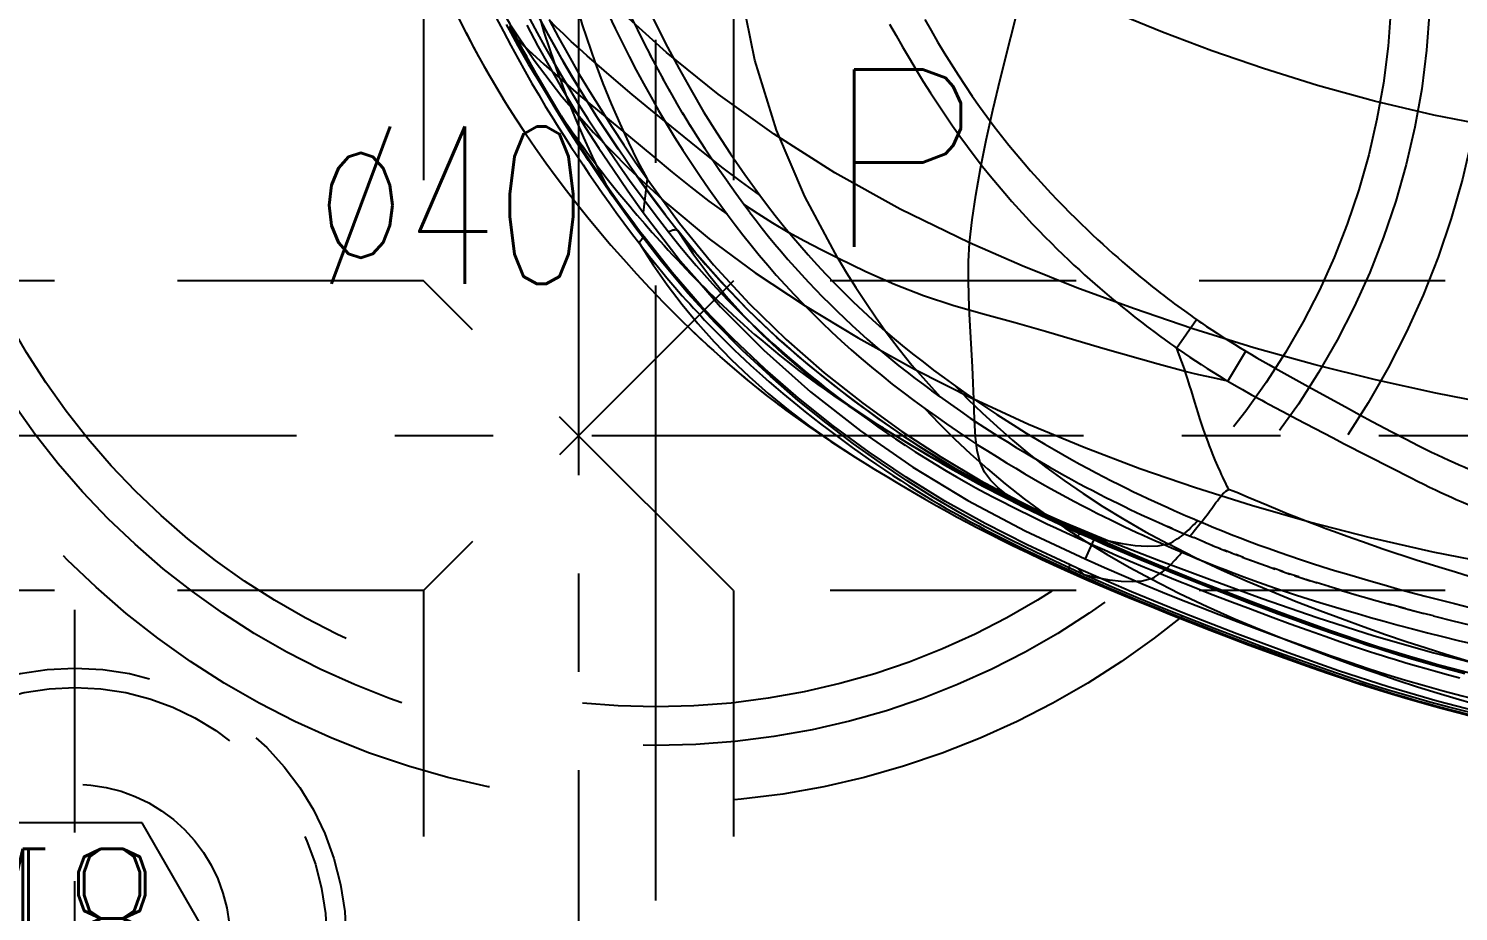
# Model space of a CAD drawing. Header units: inches. Extents: x 143011 to 144494, y -46023 to -44974.
# Drawn here: x 143734.38 to 143771.29, y -45435.7 to -45412.91 of the extents above; entities that cross this region are included whole.
import ezdxf

# ---------------------------------------------------------------- set-up
doc = ezdxf.new("R2010")
doc.units = ezdxf.units.IN
doc.header["$LTSCALE"] = 2
doc.header["$MEASUREMENT"] = 0
for name, pattern in [('CENTER', [50.8, 31.75, -6.35, 6.35, -6.35]), ('CENTER2', [1.125, 0.75, -0.125, 0.125, -0.125]), ('DASHED', [0.75, 0.5, -0.25]), ('HIDDEN', [9.525, 6.35, -3.175])]:
    doc.linetypes.add(name, pattern=pattern)
doc.layers.get('0').update_dxf_attribs({"linetype": 'CONTINUOUS'})
for name, color, linetype in [('CAV-COR', 1, 'CONTINUOUS'), ('DEFAULT_2', 8, 'HIDDEN'), ('SCREW', 52, 'HIDDEN'), ('SP', 3, 'CONTINUOUS'), ('wr2', 41, 'DASHED')]:
    doc.layers.add(name, color=color, linetype=linetype)
doc.layers.add('dim', color=3, linetype='CONTINUOUS', lineweight=15)
doc.styles.add('ROMANC', font='romanc', dxfattribs={"width": 0.6, "height": 1})
doc.styles.get("Standard").update_dxf_attribs({"font": 'txt.shx', "width": 0.67})

# ---------------------------------------------------------------- blocks, each defined once
blk = doc.blocks.new('20160804.135220')
at = {"layer": 'SCREW', "linetype": 'CENTER2', "ltscale": 5}
for p, q in [((0, -8.5), (0, 8.5)), ((-8.5, 0), (8.5, 0))]:
    blk.add_line(p, q, dxfattribs=at)
at = {"layer": 'SCREW'}
blk.add_lwpolyline([(-1.732, 3), (-3.464, 0), (-1.732, -3), (1.732, -3), (3.464, 0), (1.732, 3)], close=True, dxfattribs=at)
at = {"layer": 'SCREW', "ltscale": 0.5}
for radius in [7, 6.5, 4]:
    blk.add_circle((0, 0), radius, dxfattribs=at)
at = {"layer": 'dim', "style": 'ROMANC', "width": 0.8}
blk.add_text('M8', height=4.1865, dxfattribs=at).set_placement((-4.071, -1.858))
blk = doc.blocks.new('20151030.171830')
at = {"color": 8, "linetype": 'HIDDEN'}
blk.add_circle((0, 0), 21.5, dxfattribs=at)
at = {"layer": 'SP', "linetype": 'CENTER', "ltscale": 0.25}
blk.add_line((0, -24), (0, 24), dxfattribs=at)
at = {"layer": 'SP', "linetype": 'HIDDEN'}
for radius in [20, 19]:
    blk.add_circle((0, 0), radius, dxfattribs=at)
at = {"layer": 'dim', "insert": (-5.289, -6.05), "char_height": 4.0633, "attachment_point": 5}
blk.add_mtext('Ø40', dxfattribs=at)
at = {"layer": 'SP'}
blk.add_text('P', height=4.582, dxfattribs=at).set_placement((4.334, -7.124))

msp = doc.modelspace()

# ---------------------------------------------------------------- linework, layer by layer
at = {"layer": 'CAV-COR', "linetype": 'ByBlock'}
for p, q in [((143759.475, -45414.186), (143760.156, -45411.465)), ((143746.443, -45412.609), (143746.638, -45412.983)), ((143746.709, -45412.796), (143746.826, -45413.012)), ((143750.094, -45417.723), (143750.285, -45417.945)), ((143749.744, -45417.921), (143749.946, -45418.192)), ((143749.946, -45418.192), (143750.157, -45418.468)), ((143750.102, -45418.065), (143750.019, -45417.953)), ((143750.186, -45418.176), (143750.102, -45418.065)), ((143750.27, -45418.287), (143750.186, -45418.176)), ((143750.285, -45417.945), (143750.481, -45418.167)), ((143750.994, -45419.201), (143750.27, -45418.287)), ((143756.077, -45422.99), (143756.293, -45423.127)), ((143756.293, -45423.127), (143756.558, -45423.293)), ((143756.305, -45423.187), (143756.53, -45423.342)), ((143756.828, -45423.46), (143757.105, -45423.628)), ((143757.105, -45423.628), (143757.378, -45423.791)), ((143757.378, -45423.791), (143757.623, -45423.936)), ((143755.717, -45423.969), (143756.038, -45424.171)), ((143757.623, -45423.936), (143757.84, -45424.062)), ((143757.84, -45424.062), (143758.036, -45424.175)), ((143756.535, -45424.475), (143756.868, -45424.674)), ((143758.036, -45424.175), (143758.253, -45424.299)), ((143758.253, -45424.299), (143758.499, -45424.436)), ((143758.499, -45424.436), (143758.762, -45424.581)), ((143756.868, -45424.674), (143757.196, -45424.867)), ((143757.196, -45424.867), (143757.511, -45425.05)), ((143757.511, -45425.05), (143757.81, -45425.22)), ((143757.81, -45425.22), (143758.092, -45425.377)), ((143758.092, -45425.377), (143758.357, -45425.521)), ((143758.357, -45425.521), (143758.606, -45425.654)), ((143760.411, -45425.406), (143760.69, -45425.552)), ((143760.429, -45425.576), (143760.667, -45425.69)), ((143760.684, -45425.553), (143760.999, -45425.701)), ((143760.69, -45425.552), (143760.906, -45425.658)), ((143758.606, -45425.654), (143758.84, -45425.778)), ((143758.84, -45425.778), (143759.065, -45425.894)), ((143759.065, -45425.894), (143759.287, -45426.006)), ((143759.287, -45426.006), (143759.507, -45426.116)), ((143760.11, -45425.878), (143761.66, -45426.595)), ((143760.667, -45425.69), (143760.917, -45425.807)), ((143760.999, -45425.701), (143761.237, -45425.812)), ((143761.237, -45425.812), (143761.478, -45425.923)), ((143761.478, -45425.923), (143761.723, -45426.034)), ((143759.507, -45426.116), (143759.731, -45426.226)), ((143759.621, -45426.119), (143759.879, -45426.247)), ((143759.731, -45426.226), (143759.959, -45426.337)), ((143759.879, -45426.247), (143760.12, -45426.364)), ((143759.959, -45426.337), (143760.19, -45426.447)), ((143760.12, -45426.364), (143760.344, -45426.471)), ((143761.267, -45426.754), (143760.157, -45426.233)), ((143761.574, -45426.109), (143761.853, -45426.235)), ((143761.723, -45426.034), (143761.973, -45426.145)), ((143761.853, -45426.235), (143762.153, -45426.369)), ((143761.973, -45426.145), (143762.233, -45426.258)), ((143762.153, -45426.369), (143762.476, -45426.51)), ((143762.233, -45426.258), (143762.507, -45426.375)), ((143762.507, -45426.375), (143762.797, -45426.498)), ((143760.19, -45426.447), (143760.543, -45426.614)), ((143760.344, -45426.471), (143760.552, -45426.569)), ((143760.543, -45426.614), (143761.126, -45426.883)), ((143760.552, -45426.569), (143760.838, -45426.702)), ((143760.838, -45426.702), (143761.628, -45427.062)), ((143762.476, -45426.51), (143762.821, -45426.658)), ((143762.797, -45426.498), (143763.103, -45426.625)), ((143762.821, -45426.658), (143763.187, -45426.812)), ((143763.103, -45426.625), (143763.423, -45426.756)), ((143761.253, -45426.892), (143761.134, -45426.851)), ((143761.466, -45426.844), (143761.267, -45426.754)), ((143762.853, -45427.452), (143761.466, -45426.844)), ((143761.628, -45427.062), (143761.888, -45427.177)), ((143763.187, -45426.812), (143763.576, -45426.972)), ((143763.423, -45426.756), (143763.923, -45426.958)), ((143763.576, -45426.972), (143763.989, -45427.139)), ((143763.923, -45426.958), (143764.988, -45427.383)), ((143761.888, -45427.177), (143762.15, -45427.293)), ((143762.15, -45427.293), (143762.415, -45427.407)), ((143762.415, -45427.407), (143762.681, -45427.52)), ((143763.989, -45427.139), (143764.427, -45427.314)), ((143764.427, -45427.314), (143764.896, -45427.498)), ((143764.988, -45427.383), (143765.541, -45427.6)), ((143762.681, -45427.52), (143762.96, -45427.637)), ((143762.96, -45427.637), (143763.256, -45427.76)), ((143763.256, -45427.76), (143763.574, -45427.89)), ((143764.896, -45427.498), (143765.395, -45427.691)), ((143765.395, -45427.691), (143765.922, -45427.891)), ((143765.541, -45427.6), (143765.913, -45427.744)), ((143765.913, -45427.744), (143766.28, -45427.883)), ((143763.574, -45427.89), (143763.911, -45428.025)), ((143763.911, -45428.025), (143764.267, -45428.166)), ((143764.267, -45428.166), (143764.641, -45428.312)), ((143765.922, -45427.891), (143766.445, -45428.087)), ((143766.28, -45427.883), (143766.638, -45428.015)), ((143766.445, -45428.087), (143766.95, -45428.273)), ((143766.638, -45428.015), (143766.981, -45428.14)), ((143766.981, -45428.14), (143767.452, -45428.309)), ((143764.641, -45428.312), (143765.256, -45428.549)), ((143765.256, -45428.549), (143765.913, -45428.798)), ((143766.95, -45428.273), (143767.416, -45428.443)), ((143767.416, -45428.443), (143767.852, -45428.598)), ((143767.452, -45428.309), (143767.992, -45428.498)), ((143767.992, -45428.498), (143768.381, -45428.633)), ((143765.913, -45428.798), (143766.557, -45429.037)), ((143767.852, -45428.598), (143768.258, -45428.741)), ((143768.258, -45428.741), (143768.639, -45428.871)), ((143768.381, -45428.633), (143768.677, -45428.733)), ((143768.677, -45428.733), (143769.006, -45428.841)), ((143766.557, -45429.037), (143767.164, -45429.258)), ((143767.164, -45429.258), (143767.55, -45429.396)), ((143769.934, -45429.281), (143770.208, -45429.36)), ((143770.152, -45429.194), (143770.577, -45429.317)), ((143770.577, -45429.317), (143771.013, -45429.44)), ((143767.55, -45429.396), (143767.923, -45429.528)), ((143767.923, -45429.528), (143768.286, -45429.654)), ((143770.208, -45429.36), (143770.465, -45429.434)), ((143770.465, -45429.434), (143770.706, -45429.502)), ((143770.706, -45429.502), (143771.037, -45429.592)), ((143771.013, -45429.44), (143771.461, -45429.563)), ((143771.037, -45429.592), (143771.33, -45429.671)), ((143769.959, -45430.18), (143770.241, -45430.261)), ((143770.241, -45430.261), (143770.501, -45430.334)), ((143770.501, -45430.334), (143770.741, -45430.4)), ((143770.741, -45430.4), (143770.967, -45430.461)), ((143770.967, -45430.461), (143771.275, -45430.542)), ((143771.275, -45430.542), (143771.547, -45430.612))]:
    msp.add_line(p, q, dxfattribs=at)
for points in [[(143758.674, -45418.437), (143756.879, -45417.569), (143755.198, -45416.63), (143753.629, -45415.636), (143752.179, -45414.599), (143750.845, -45413.522), (143749.613, -45412.406), (143748.487, -45411.262), (143747.465, -45410.092), (143746.535, -45408.872), (143745.694, -45407.601), (143744.957, -45406.29), (143744.312, -45404.952)], [(143745.664, -45410.621), (143745.736, -45410.783), (143746.241, -45411.809), (143746.806, -45412.785), (143747.433, -45413.722), (143748.148, -45414.657), (143748.963, -45415.59), (143749.864, -45416.511), (143750.858, -45417.426), (143751.951, -45418.331), (143753.141, -45419.216), (143754.427, -45420.068), (143755.798, -45420.895), (143757.249, -45421.701), (143758.784, -45422.474)], [(143744.758, -45411.095), (143744.867, -45411.341), (143745.065, -45411.778), (143745.272, -45412.216), (143745.489, -45412.655), (143745.715, -45413.094), (143745.947, -45413.529), (143746.185, -45413.96), (143746.432, -45414.386), (143746.685, -45414.805), (143746.729, -45414.876)], [(143772.259, -45415.454), (143770.658, -45415.143), (143769.123, -45414.783), (143767.657, -45414.377), (143766.259, -45413.937), (143764.926, -45413.476), (143763.651, -45412.995), (143762.429, -45412.498), (143761.264, -45411.988), (143760.156, -45411.465)], [(143746.638, -45412.983), (143746.828, -45413.342), (143747.015, -45413.685)], [(143746.826, -45413.012), (143746.887, -45413.124), (143746.949, -45413.238), (143747.014, -45413.353)], [(143747.014, -45413.353), (143747.08, -45413.471), (143747.148, -45413.59), (143747.218, -45413.711), (143747.29, -45413.834)], [(143747.015, -45413.685), (143747.197, -45414.012), (143747.375, -45414.322), (143747.549, -45414.62), (143747.72, -45414.905), (143747.886, -45415.177), (143748.051, -45415.441), (143748.214, -45415.696), (143748.374, -45415.943), (143748.534, -45416.187), (143748.694, -45416.425), (143748.853, -45416.661), (143749.018, -45416.901), (143749.189, -45417.147), (143749.366, -45417.398), (143749.55, -45417.656), (143749.744, -45417.921)], [(143747.29, -45413.834), (143747.363, -45413.957), (143747.438, -45414.082), (143747.515, -45414.207), (143747.593, -45414.333), (143747.672, -45414.46), (143747.753, -45414.587), (143747.835, -45414.714), (143747.919, -45414.842), (143748.003, -45414.969), (143748.088, -45415.095), (143748.173, -45415.221), (143748.26, -45415.346), (143748.346, -45415.471), (143748.433, -45415.595), (143748.522, -45415.719), (143748.611, -45415.844), (143748.702, -45415.969), (143748.795, -45416.095), (143748.889, -45416.223), (143748.986, -45416.351), (143749.084, -45416.48), (143749.184, -45416.61), (143749.286, -45416.741), (143749.388, -45416.871), (143749.492, -45417), (143749.596, -45417.128), (143749.698, -45417.253), (143749.799, -45417.375), (143749.899, -45417.494), (143749.997, -45417.61), (143750.094, -45417.723)], [(143758.674, -45418.437), (143758.741, -45417.842), (143758.833, -45417.203), (143758.954, -45416.516), (143759.103, -45415.786), (143759.277, -45415.009), (143759.475, -45414.186)], [(143746.729, -45414.876), (143746.943, -45415.213), (143747.206, -45415.611), (143747.47, -45415.997), (143747.734, -45416.369), (143747.998, -45416.731), (143748.267, -45417.089), (143748.54, -45417.439), (143748.817, -45417.784), (143749.108, -45418.135), (143749.415, -45418.496), (143749.736, -45418.864), (143750.071, -45419.236), (143750.418, -45419.609), (143750.779, -45419.984), (143751.15, -45420.358)], [(143750.019, -45417.953), (143749.699, -45417.516), (143749.381, -45417.067), (143749.066, -45416.607), (143748.753, -45416.137), (143748.442, -45415.656), (143748.134, -45415.164), (143748.123, -45415.146)], [(143749.014, -45416.389), (143749.154, -45416.677), (143749.274, -45416.91)], [(143750.481, -45418.167), (143750.581, -45418.28), (143750.682, -45418.393), (143750.786, -45418.507), (143750.893, -45418.624), (143751.006, -45418.745), (143751.122, -45418.869), (143751.239, -45418.993), (143751.359, -45419.118), (143751.48, -45419.243), (143751.6, -45419.365), (143751.719, -45419.484), (143751.836, -45419.602), (143751.953, -45419.717), (143752.07, -45419.831), (143752.186, -45419.944), (143752.304, -45420.057), (143752.424, -45420.17), (143752.545, -45420.283), (143752.675, -45420.403), (143752.817, -45420.532), (143752.967, -45420.666), (143753.121, -45420.801), (143753.28, -45420.938), (143753.444, -45421.076), (143753.608, -45421.212), (143753.772, -45421.346), (143753.937, -45421.478), (143754.102, -45421.607), (143754.266, -45421.733), (143754.43, -45421.857), (143754.593, -45421.978), (143754.755, -45422.096), (143754.916, -45422.211), (143755.075, -45422.323), (143755.233, -45422.432), (143755.388, -45422.538), (143755.539, -45422.639), (143755.685, -45422.736), (143755.825, -45422.828), (143756.077, -45422.99)], [(143750.157, -45418.468), (143750.155, -45418.454), (143750.156, -45418.436), (143750.162, -45418.417), (143750.172, -45418.396), (143750.186, -45418.374), (143750.203, -45418.351), (143750.223, -45418.329), (143750.245, -45418.307), (143750.27, -45418.287)], [(143750.157, -45418.468), (143750.285, -45418.633), (143750.409, -45418.789), (143750.528, -45418.938), (143750.642, -45419.078), (143750.752, -45419.211), (143750.858, -45419.339), (143750.962, -45419.462), (143751.062, -45419.579), (143751.16, -45419.693), (143751.257, -45419.803), (143751.352, -45419.911), (143751.448, -45420.017), (143751.542, -45420.121), (143751.637, -45420.224), (143751.734, -45420.327), (143751.831, -45420.431), (143751.931, -45420.535), (143752.033, -45420.641), (143752.139, -45420.748), (143752.248, -45420.857), (143752.362, -45420.97), (143752.48, -45421.086), (143752.604, -45421.206), (143752.735, -45421.33), (143752.872, -45421.459), (143753.017, -45421.593), (143753.169, -45421.732), (143753.33, -45421.876), (143753.499, -45422.024), (143753.675, -45422.176), (143753.856, -45422.33)], [(143750.157, -45418.468), (143750.504, -45419.002), (143750.868, -45419.523), (143751.252, -45420.032)], [(143758.745, -45421.636), (143758.694, -45420.738), (143758.674, -45420.282), (143758.658, -45419.827), (143758.646, -45419.383), (143758.648, -45418.923), (143758.674, -45418.437)], [(143772.252, -45422.624), (143770.708, -45422.322), (143769.155, -45421.98), (143767.596, -45421.592), (143766.016, -45421.149), (143764.434, -45420.658), (143762.903, -45420.137), (143761.441, -45419.596), (143760.03, -45419.031), (143758.674, -45418.437)], [(143754.257, -45422.447), (143753.392, -45421.7), (143752.558, -45420.911), (143751.756, -45420.078), (143750.994, -45419.201)], [(143751.7, -45419.466), (143752.243, -45420.087), (143753.363, -45421.213), (143754.569, -45422.282), (143755.857, -45423.291), (143757.211, -45424.228), (143758.627, -45425.089), (143760.11, -45425.878)], [(143751.252, -45420.032), (143751.655, -45420.521), (143752.075, -45420.991), (143752.519, -45421.448), (143752.986, -45421.893), (143753.475, -45422.327)], [(143751.15, -45420.358), (143751.556, -45420.753), (143751.976, -45421.145), (143752.422, -45421.544), (143752.896, -45421.947), (143753.397, -45422.351), (143753.771, -45422.637)], [(143758.784, -45422.474), (143758.768, -45422.066), (143758.745, -45421.636)], [(143753.475, -45422.327), (143753.994, -45422.753), (143754.543, -45423.17), (143755.119, -45423.576), (143755.717, -45423.969)], [(143753.771, -45422.637), (143753.93, -45422.757), (143754.497, -45423.163), (143755.094, -45423.567), (143755.717, -45423.969)], [(143753.856, -45422.33), (143754.044, -45422.486), (143754.235, -45422.642), (143754.428, -45422.798), (143754.625, -45422.953), (143754.824, -45423.108), (143755.025, -45423.262), (143755.229, -45423.416), (143755.433, -45423.568), (143755.64, -45423.719), (143755.848, -45423.868), (143756.057, -45424.015)], [(143756.078, -45423.845), (143755.154, -45423.161), (143754.257, -45422.447)], [(143759.903, -45425.115), (143759.63, -45424.935), (143759.401, -45424.755), (143759.211, -45424.567), (143759.062, -45424.356), (143758.949, -45424.111), (143758.87, -45423.809), (143758.823, -45423.447), (143758.801, -45423.007), (143758.784, -45422.474)], [(143772.317, -45426.752), (143770.642, -45426.424), (143769.02, -45426.057), (143767.452, -45425.652), (143765.955, -45425.219), (143764.51, -45424.764), (143763.071, -45424.27), (143761.628, -45423.72), (143760.196, -45423.127), (143758.784, -45422.474)], [(143755.662, -45422.721), (143755.697, -45422.747), (143755.892, -45422.891), (143756.094, -45423.036), (143756.305, -45423.187)], [(143756.445, -45423.223), (143756.9, -45423.502), (143757.608, -45423.918), (143758.343, -45424.327), (143759.108, -45424.727), (143759.903, -45425.115)], [(143756.53, -45423.342), (143756.765, -45423.503), (143757.01, -45423.665), (143757.266, -45423.832), (143757.533, -45424), (143757.8, -45424.165), (143758.067, -45424.325), (143758.334, -45424.481), (143758.593, -45424.628), (143758.838, -45424.764), (143759.074, -45424.891), (143759.305, -45425.013), (143759.53, -45425.13), (143759.75, -45425.242), (143759.973, -45425.354), (143760.2, -45425.465), (143760.429, -45425.576)], [(143756.057, -45424.015), (143756.267, -45424.16), (143756.478, -45424.303), (143756.688, -45424.442), (143756.897, -45424.579)], [(143758.031, -45425.107), (143757.032, -45424.492), (143756.078, -45423.845)], [(143756.038, -45424.171), (143756.201, -45424.272), (143756.535, -45424.475)], [(143756.897, -45424.579), (143757.106, -45424.712), (143757.31, -45424.84), (143757.509, -45424.962)], [(143758.762, -45424.581), (143758.903, -45424.657), (143759.052, -45424.737), (143759.208, -45424.819), (143759.37, -45424.904), (143759.537, -45424.99), (143759.711, -45425.078), (143759.891, -45425.168), (143760.078, -45425.261), (143760.271, -45425.355), (143760.684, -45425.553)], [(143757.509, -45424.962), (143757.704, -45425.079), (143757.892, -45425.19), (143758.073, -45425.294), (143758.249, -45425.394), (143758.419, -45425.489), (143758.585, -45425.58), (143758.746, -45425.667), (143758.902, -45425.75), (143759.054, -45425.83), (143759.202, -45425.907), (143759.346, -45425.981), (143759.621, -45426.119)], [(143760.157, -45426.233), (143759.076, -45425.686), (143758.031, -45425.107)], [(143759.903, -45425.115), (143761.065, -45425.637), (143762.285, -45426.138), (143763.555, -45426.632), (143764.869, -45427.126), (143766.23, -45427.62), (143767.644, -45428.112), (143769.119, -45428.583), (143770.656, -45429.024), (143772.253, -45429.429)], [(143759.903, -45425.115), (143760.148, -45425.26), (143760.411, -45425.406)], [(143760.917, -45425.807), (143761.175, -45425.927), (143761.574, -45426.109)], [(143761.442, -45426.049), (143761.46, -45426.022), (143761.477, -45425.997), (143761.494, -45425.976), (143761.511, -45425.958), (143761.525, -45425.944)], [(143761.66, -45426.595), (143762.16, -45426.82), (143762.659, -45427.038), (143763.155, -45427.25), (143763.65, -45427.455), (143764.142, -45427.654), (143764.632, -45427.848), (143765.12, -45428.037), (143765.606, -45428.223), (143766.572, -45428.585)], [(143761.134, -45426.851), (143761.015, -45426.808), (143760.896, -45426.763)], [(143761.126, -45426.883), (143761.701, -45427.139), (143762.265, -45427.38), (143762.818, -45427.611), (143763.358, -45427.83), (143763.881, -45428.04), (143764.881, -45428.437)], [(143761.253, -45426.892), (143761.246, -45426.883), (143761.243, -45426.867), (143761.244, -45426.846), (143761.248, -45426.819), (143761.256, -45426.788), (143761.267, -45426.754)], [(143763, -45427.184), (143762.87, -45427.194), (143762.59, -45427.18), (143762.286, -45427.145), (143762.061, -45427.105)], [(143768.196, -45429.492), (143766.898, -45429.029), (143765.575, -45428.535), (143764.225, -45428.012), (143762.853, -45427.452)], [(143764.881, -45428.437), (143765.361, -45428.623), (143765.823, -45428.799), (143766.269, -45428.964), (143766.701, -45429.122), (143767.516, -45429.412)], [(143766.572, -45428.585), (143767.051, -45428.761), (143767.531, -45428.934), (143768.009, -45429.104), (143768.487, -45429.27), (143768.967, -45429.43), (143769.448, -45429.583), (143769.931, -45429.729), (143770.416, -45429.87), (143770.903, -45430.004), (143771.392, -45430.132), (143771.884, -45430.256), (143772.379, -45430.375), (143772.876, -45430.489), (143774.833, -45430.912)], [(143766.702, -45428.633), (143766.806, -45428.675), (143767.429, -45428.915), (143768.028, -45429.14), (143768.607, -45429.349), (143769.167, -45429.545), (143769.711, -45429.729), (143770.236, -45429.899), (143770.744, -45430.056), (143771.235, -45430.204), (143771.713, -45430.341), (143772.179, -45430.468)], [(143768.639, -45428.871), (143768.82, -45428.932), (143768.996, -45428.99), (143769.166, -45429.044), (143769.33, -45429.096), (143769.489, -45429.146), (143769.642, -45429.193), (143769.934, -45429.281)], [(143769.006, -45428.841), (143769.184, -45428.898), (143769.367, -45428.956), (143769.555, -45429.015), (143769.748, -45429.074), (143770.152, -45429.194)], [(143767.516, -45429.412), (143767.918, -45429.552), (143768.071, -45429.605)], [(143768.071, -45429.605), (143768.324, -45429.69), (143768.732, -45429.824), (143769.145, -45429.955), (143769.568, -45430.084), (143769.994, -45430.21), (143770.42, -45430.332), (143770.847, -45430.452), (143771.275, -45430.569), (143771.7, -45430.682), (143772.122, -45430.791), (143772.378, -45430.854)], [(143773.195, -45430.867), (143771.98, -45430.59), (143770.741, -45430.27), (143769.477, -45429.907), (143768.196, -45429.492)], [(143768.286, -45429.654), (143768.464, -45429.714), (143768.641, -45429.773), (143768.815, -45429.83), (143768.987, -45429.885), (143769.158, -45429.939), (143769.326, -45429.991), (143769.491, -45430.042), (143769.652, -45430.09), (143769.959, -45430.18)]]:
    msp.add_lwpolyline(points, dxfattribs=at)
at = {"layer": 'DEFAULT_2', "color": 8, "linetype": 'HIDDEN'}
for p, q in [((143750.139, -45413.006), (143749.955, -45412.631)), ((143745.674, -45413.018), (143745.797, -45413.252)), ((143746.915, -45413.096), (143746.787, -45412.853)), ((143746.951, -45413.092), (143746.813, -45412.83)), ((143747.244, -45412.82), (143747.529, -45413.359)), ((143750.295, -45413.316), (143750.109, -45412.946)), ((143746.915, -45413.096), (143747.1, -45413.279)), ((143746.915, -45413.096), (143747.236, -45413.621)), ((143747.092, -45413.355), (143746.951, -45413.092)), ((143747.236, -45413.621), (143747.092, -45413.355)), ((143750.452, -45413.622), (143750.265, -45413.256)), ((143750.613, -45413.926), (143750.422, -45413.563)), ((143746.14, -45413.881), (143746.215, -45414.013)), ((143750.777, -45414.229), (143750.583, -45413.869)), ((143750.944, -45414.531), (143750.747, -45414.175)), ((143751.115, -45414.831), (143750.916, -45414.48)), ((143746.617, -45414.694), (143746.685, -45414.805)), ((143748.123, -45415.146), (143747.829, -45414.661)), ((143751.291, -45415.129), (143751.089, -45414.785)), ((143751.471, -45415.426), (143751.267, -45415.089)), ((143751.656, -45415.722), (143751.45, -45415.391)), ((143751.845, -45416.015), (143751.637, -45415.692)), ((143752.039, -45416.306), (143751.83, -45415.991)), ((143752.236, -45416.595), (143752.027, -45416.288)), ((143752.437, -45416.881), (143752.227, -45416.582)), ((143749.274, -45416.91), (143749.388, -45417.133)), ((143749.388, -45417.133), (143750.019, -45417.953)), ((143750.346, -45416.788), (143750.249, -45417.652)), ((143752.641, -45417.166), (143752.431, -45416.874)), ((143752.848, -45417.449), (143752.638, -45417.163)), ((143753.003, -45417.657), (143752.848, -45417.449)), ((143751.137, -45418.123), (143751.137, -45418.123)), ((143751.137, -45418.123), (143751.146, -45418.139)), ((143751.146, -45418.139), (143751.309, -45418.342)), ((143751.15, -45420.358), (143751.212, -45420.419)), ((143764.015, -45421.154), (143764.529, -45420.416)), ((143762.115, -45421.163), (143760.633, -45420.728)), ((143764.792, -45420.596), (143764.93, -45420.687)), ((143764.93, -45420.687), (143765.071, -45420.779)), ((143765.071, -45420.779), (143765.214, -45420.872)), ((143751.902, -45421.078), (143752.058, -45421.221)), ((143765.214, -45420.872), (143765.361, -45420.964)), ((143765.361, -45420.964), (143765.509, -45421.056)), ((143765.509, -45421.056), (143765.657, -45421.147)), ((143765.657, -45421.147), (143765.806, -45421.237)), ((143764.22, -45421.295), (143764.362, -45421.39)), ((143764.362, -45421.39), (143764.507, -45421.486)), ((143764.507, -45421.486), (143764.655, -45421.583)), ((143765.344, -45422.01), (143765.806, -45421.237)), ((143765.806, -45421.237), (143765.948, -45421.321)), ((143765.948, -45421.321), (143766.093, -45421.406)), ((143766.093, -45421.406), (143766.242, -45421.493)), ((143766.242, -45421.493), (143766.398, -45421.582)), ((143752.8, -45421.868), (143753.001, -45422.034)), ((143764.655, -45421.583), (143764.806, -45421.68)), ((143764.806, -45421.68), (143764.959, -45421.776)), ((143764.959, -45421.776), (143765.113, -45421.871)), ((143765.113, -45421.871), (143765.267, -45421.964)), ((143766.398, -45421.582), (143766.563, -45421.675)), ((143766.563, -45421.675), (143767.334, -45422.103)), ((143753.206, -45422.2), (143753.412, -45422.363)), ((143757.914, -45422.415), (143757.699, -45422.258)), ((143764.493, -45422.549), (143764.402, -45422.258)), ((143765.267, -45421.964), (143765.344, -45422.01)), ((143765.344, -45422.01), (143765.564, -45422.138)), ((143767.334, -45422.103), (143768.452, -45422.717)), ((143753.619, -45422.522), (143753.77, -45422.637)), ((143765.956, -45422.361), (143766.215, -45422.503)), ((143766.909, -45422.871), (143767.134, -45422.991)), ((143767.134, -45422.991), (143768.04, -45423.468)), ((143768.452, -45422.717), (143768.749, -45422.879)), ((143768.749, -45422.879), (143769.066, -45423.049)), ((143769.066, -45423.049), (143769.576, -45423.318)), ((143756.293, -45423.127), (143756.44, -45423.219)), ((143769.576, -45423.318), (143769.929, -45423.503)), ((143768.04, -45423.468), (143768.346, -45423.626)), ((143768.346, -45423.626), (143769.548, -45424.238)), ((143769.929, -45423.503), (143770.274, -45423.68)), ((143765.148, -45424.35), (143765.084, -45424.205)), ((143769.548, -45424.238), (143770.073, -45424.507)), ((143757.81, -45425.22), (143757.894, -45425.267)), ((143766.345, -45425.215), (143765.862, -45425.011)), ((143766.694, -45425.361), (143766.345, -45425.215)), ((143758.092, -45425.377), (143758.109, -45425.386)), ((143758.336, -45425.51), (143758.357, -45425.521)), ((143760.595, -45425.43), (143761.129, -45425.797)), ((143760.8, -45425.572), (143761.049, -45425.689)), ((143763.39, -45425.585), (143763.653, -45425.703)), ((143758.579, -45425.641), (143758.606, -45425.654)), ((143758.835, -45425.775), (143758.84, -45425.778)), ((143759.065, -45425.894), (143759.094, -45425.909)), ((143759.287, -45426.006), (143759.354, -45426.04)), ((143761.049, -45425.689), (143761.839, -45426.051)), ((143761.129, -45425.797), (143761.673, -45426.149)), ((143763.902, -45425.813), (143763.779, -45425.759)), ((143764.139, -45425.914), (143764.458, -45426.05)), ((143759.507, -45426.116), (143759.618, -45426.171)), ((143761.911, -45426.04), (143761.66, -45426.595)), ((143761.839, -45426.051), (143762.127, -45426.18)), ((143762.127, -45426.18), (143762.436, -45426.317)), ((143762.436, -45426.317), (143762.768, -45426.461)), ((143763.886, -45426.311), (143764.362, -45426.514)), ((143764.755, -45426.174), (143764.46, -45426.051)), ((143764.747, -45426.171), (143764.953, -45426.256)), ((143764.94, -45426.251), (143765.151, -45426.335)), ((143765.134, -45426.329), (143765.327, -45426.405)), ((143765.446, -45426.451), (143765.249, -45426.375)), ((143762.768, -45426.461), (143763.121, -45426.61)), ((143763.121, -45426.61), (143763.496, -45426.766)), ((143765.423, -45426.442), (143765.616, -45426.516)), ((143765.744, -45426.564), (143765.545, -45426.489)), ((143765.713, -45426.553), (143765.949, -45426.64)), ((143765.912, -45426.627), (143766.163, -45426.718)), ((143766.118, -45426.702), (143766.39, -45426.799)), ((143761.633, -45427.007), (143761.466, -45426.844)), ((143763.363, -45427.116), (143763.448, -45427.074)), ((143763.496, -45426.766), (143763.895, -45426.929)), ((143763.895, -45426.929), (143764.32, -45427.1)), ((143764.32, -45427.1), (143764.771, -45427.278)), ((143766.335, -45426.78), (143766.566, -45426.861)), ((143766.761, -45426.929), (143766.509, -45426.841)), ((143766.687, -45426.903), (143766.941, -45426.99)), ((143767.172, -45427.067), (143766.893, -45426.974)), ((143767.074, -45427.035), (143767.318, -45427.115)), ((143767.211, -45427.08), (143767.468, -45427.163)), ((143764.771, -45427.278), (143765.255, -45427.467)), ((143765.255, -45427.467), (143765.766, -45427.663)), ((143767.352, -45427.126), (143767.645, -45427.219)), ((143767.953, -45427.316), (143767.623, -45427.213)), ((143768.291, -45427.418), (143767.947, -45427.314)), ((143768.279, -45427.414), (143768.658, -45427.527)), ((143765.766, -45427.663), (143766.294, -45427.862)), ((143768.621, -45427.516), (143769.05, -45427.64)), ((143768.983, -45427.62), (143769.564, -45427.784)), ((143769.918, -45427.881), (143769.47, -45427.758)), ((143769.768, -45427.84), (143770.154, -45427.944)), ((143766.294, -45427.862), (143766.809, -45428.053)), ((143766.809, -45428.053), (143767.293, -45428.23)), ((143769.977, -45427.897), (143770.413, -45428.012)), ((143770.651, -45428.073), (143770.398, -45428.008)), ((143770.639, -45428.07), (143771.185, -45428.207)), ((143771.111, -45428.189), (143771.611, -45428.311)), ((143767.293, -45428.23), (143767.742, -45428.392)), ((143767.742, -45428.392), (143768.161, -45428.541)), ((143768.161, -45428.541), (143768.552, -45428.677)), ((143769.879, -45429.103), (143770.16, -45429.186)), ((143770.16, -45429.186), (143770.424, -45429.262)), ((143770.424, -45429.262), (143770.671, -45429.332)), ((143768.324, -45429.69), (143768.43, -45429.726)), ((143770.671, -45429.332), (143770.903, -45429.396)), ((143770.903, -45429.396), (143771.118, -45429.455)), ((143771.118, -45429.455), (143771.409, -45429.533)), ((143768.732, -45429.824), (143768.776, -45429.839)), ((143769.54, -45430.076), (143769.568, -45430.084)), ((143769.743, -45430.137), (143769.994, -45430.21)), ((143770.164, -45430.26), (143770.42, -45430.332)), ((143770.597, -45430.382), (143770.847, -45430.452)), ((143771.038, -45430.505), (143771.275, -45430.569))]:
    msp.add_line(p, q, dxfattribs=at)
for points in [[(143755.27, -45418.834), (143754.42, -45417.241), (143753.689, -45415.529), (143753.131, -45413.717), (143752.753, -45411.861), (143752.381, -45409.988), (143751.911, -45408.009), (143751.548, -45405.841), (143751.33, -45403.574), (143751.089, -45401.204)], [(143747.418, -45403.343), (143747.447, -45404.096), (143747.482, -45404.871), (143747.523, -45405.667), (143747.573, -45406.482), (143747.637, -45407.318), (143747.722, -45408.178), (143747.835, -45409.061), (143747.981, -45409.965), (143748.164, -45410.893), (143748.391, -45411.843), (143748.672, -45412.809), (143749.008, -45413.788)], [(143748.093, -45414.188), (143747.692, -45412.996), (143747.365, -45411.809), (143747.11, -45410.652), (143746.914, -45409.531), (143746.768, -45408.444), (143746.664, -45407.388), (143746.59, -45406.366), (143746.534, -45405.379), (143746.488, -45404.424)], [(143748.214, -45407.057), (143748.413, -45407.647), (143748.621, -45408.233), (143748.837, -45408.817), (143749.062, -45409.397), (143749.296, -45409.974), (143749.539, -45410.548), (143749.789, -45411.12), (143750.048, -45411.69), (143750.316, -45412.257), (143750.592, -45412.822), (143750.876, -45413.385), (143751.173, -45413.944), (143751.484, -45414.5), (143751.808, -45415.053), (143752.148, -45415.6), (143752.503, -45416.141), (143752.874, -45416.676), (143753.261, -45417.206)], [(143747.135, -45412.311), (143747.317, -45412.661), (143747.507, -45413.015), (143747.706, -45413.374), (143747.912, -45413.738), (143748.126, -45414.107), (143748.349, -45414.479), (143748.581, -45414.854), (143748.822, -45415.232), (143749.076, -45415.62), (143749.342, -45416.018), (143749.62, -45416.425), (143749.914, -45416.842), (143750.226, -45417.269), (143750.553, -45417.707), (143750.897, -45418.155)], [(143750.824, -45417.719), (143750.379, -45417.121), (143749.932, -45416.494), (143749.485, -45415.839), (143749.036, -45415.157), (143748.591, -45414.446), (143748.154, -45413.704), (143747.725, -45412.932), (143747.407, -45412.328)], [(143747.414, -45412.353), (143747.596, -45412.699), (143747.785, -45413.051), (143747.981, -45413.407), (143748.185, -45413.768), (143748.398, -45414.131), (143748.619, -45414.5), (143748.849, -45414.87), (143749.088, -45415.245), (143749.34, -45415.629), (143749.604, -45416.023)], [(143749.486, -45414.203), (143748.797, -45413.605), (143748.59, -45413.42), (143748.389, -45413.236), (143748.194, -45413.051), (143748.004, -45412.867), (143747.818, -45412.682)], [(143747.818, -45412.682), (143748.061, -45413.135), (143748.315, -45413.592), (143748.58, -45414.053), (143748.859, -45414.52), (143749.151, -45414.99), (143749.448, -45415.452), (143749.744, -45415.904), (143750.044, -45416.35), (143750.346, -45416.788)], [(143749.347, -45412.538), (143749.525, -45412.906), (143749.703, -45413.267), (143749.884, -45413.624), (143750.069, -45413.978), (143750.256, -45414.328), (143750.449, -45414.676), (143750.646, -45415.022), (143750.848, -45415.366), (143751.056, -45415.707), (143751.271, -45416.046), (143751.491, -45416.382), (143751.715, -45416.716), (143751.945, -45417.047), (143752.18, -45417.376), (143752.419, -45417.702)], [(143757.515, -45412.669), (143757.68, -45412.957), (143757.849, -45413.246), (143758.021, -45413.533), (143758.197, -45413.817), (143758.377, -45414.1), (143758.559, -45414.377), (143758.744, -45414.65), (143758.931, -45414.918), (143759.119, -45415.178), (143759.308, -45415.431), (143759.499, -45415.676), (143759.688, -45415.914), (143759.876, -45416.143), (143760.063, -45416.363), (143760.247, -45416.575), (143760.426, -45416.777), (143760.602, -45416.97), (143760.772, -45417.154), (143760.937, -45417.328), (143761.097, -45417.494), (143761.253, -45417.652), (143761.405, -45417.804), (143761.554, -45417.949), (143761.698, -45418.089), (143761.84, -45418.223), (143761.978, -45418.352), (143762.113, -45418.476), (143762.245, -45418.596), (143762.373, -45418.71), (143762.498, -45418.821), (143762.62, -45418.927), (143762.739, -45419.03), (143762.855, -45419.129), (143762.968, -45419.224), (143763.079, -45419.316), (143763.187, -45419.404), (143763.292, -45419.489), (143763.395, -45419.572), (143763.495, -45419.651), (143763.593, -45419.728), (143763.689, -45419.802), (143763.783, -45419.874), (143763.875, -45419.943), (143763.965, -45420.01), (143764.052, -45420.074), (143764.137, -45420.136), (143764.22, -45420.196), (143764.379, -45420.31)], [(143756.607, -45412.793), (143756.774, -45413.086), (143756.945, -45413.381), (143757.119, -45413.678), (143757.297, -45413.973), (143757.479, -45414.268), (143757.665, -45414.561), (143757.852, -45414.85), (143758.041, -45415.134), (143758.233, -45415.414), (143758.425, -45415.687), (143758.619, -45415.954), (143758.815, -45416.214), (143759.01, -45416.465), (143759.203, -45416.705), (143759.395, -45416.936), (143759.583, -45417.158), (143759.767, -45417.369), (143759.948, -45417.571), (143760.123, -45417.763), (143760.293, -45417.944), (143760.458, -45418.117), (143760.619, -45418.282), (143760.776, -45418.44), (143760.929, -45418.592), (143761.079, -45418.737), (143761.226, -45418.877), (143761.368, -45419.011), (143761.508, -45419.139), (143761.644, -45419.263), (143761.776, -45419.381), (143761.905, -45419.496), (143762.032, -45419.606), (143762.155, -45419.712), (143762.275, -45419.814), (143762.392, -45419.913), (143762.507, -45420.008), (143762.619, -45420.1), (143762.729, -45420.189), (143762.835, -45420.275), (143762.94, -45420.357), (143763.043, -45420.437), (143763.143, -45420.515), (143763.24, -45420.589), (143763.336, -45420.662), (143763.429, -45420.731), (143763.608, -45420.863)], [(143745.861, -45413.373), (143745.928, -45413.497), (143745.997, -45413.623)], [(143749.388, -45417.133), (143749.111, -45416.728), (143748.835, -45416.315), (143748.557, -45415.89), (143748.279, -45415.453), (143748.001, -45415.003), (143747.725, -45414.542), (143747.452, -45414.069), (143747.182, -45413.587), (143746.915, -45413.096)], [(143747.1, -45413.279), (143747.289, -45413.463), (143747.483, -45413.646)], [(143747.529, -45413.359), (143747.808, -45413.863), (143748.105, -45414.379), (143748.42, -45414.907), (143748.753, -45415.447), (143749.102, -45415.992), (143749.468, -45416.54), (143749.85, -45417.094), (143750.249, -45417.652)], [(143747.829, -45414.661), (143747.53, -45414.147), (143747.236, -45413.621)], [(143747.483, -45413.646), (143747.683, -45413.828), (143747.886, -45414.009), (143748.58, -45414.607)], [(143749.008, -45413.788), (143749.209, -45414.326), (143749.42, -45414.849), (143749.64, -45415.356), (143749.868, -45415.848), (143750.104, -45416.325), (143750.346, -45416.788)], [(143748.093, -45414.188), (143748.288, -45414.711), (143748.492, -45415.223), (143748.705, -45415.722), (143748.926, -45416.207), (143749.014, -45416.389)], [(143746.37, -45414.282), (143746.451, -45414.419), (143746.533, -45414.556)], [(143751.85, -45416.141), (143750.44, -45415.004), (143749.963, -45414.608), (143749.486, -45414.203)], [(143748.58, -45414.607), (143749.066, -45415.015), (143750.522, -45416.216)], [(143750.522, -45416.216), (143750.997, -45416.61), (143751.469, -45416.995), (143751.943, -45417.36), (143752.419, -45417.702)], [(143753.261, -45417.206), (143752.784, -45416.867), (143752.315, -45416.51), (143751.85, -45416.141)], [(143749.881, -45416.426), (143750.172, -45416.84), (143750.479, -45417.265), (143750.803, -45417.699), (143751.146, -45418.139)], [(143761.633, -45427.007), (143761.018, -45426.728), (143760.382, -45426.429), (143759.734, -45426.11), (143759.079, -45425.77), (143758.418, -45425.407), (143757.743, -45425.013), (143757.059, -45424.585), (143756.37, -45424.123), (143755.674, -45423.625), (143754.967, -45423.088), (143754.251, -45422.508), (143753.531, -45421.883), (143752.815, -45421.216), (143752.104, -45420.501), (143751.402, -45419.734), (143750.716, -45418.916), (143750.045, -45418.049), (143749.388, -45417.133)], [(143750.346, -45416.788), (143751.188, -45417.931), (143752.065, -45419.005), (143752.983, -45420.006), (143753.939, -45420.934), (143754.922, -45421.791), (143755.92, -45422.58), (143756.921, -45423.306), (143757.927, -45423.968), (143758.936, -45424.565), (143759.943, -45425.103), (143760.938, -45425.591), (143761.911, -45426.04)], [(143755.27, -45418.834), (143754.84, -45418.62), (143754.413, -45418.399), (143753.997, -45418.169), (143753.596, -45417.932), (143753.214, -45417.692), (143752.848, -45417.449)], [(143753.261, -45417.206), (143753.457, -45417.47), (143753.658, -45417.732), (143753.864, -45417.991), (143754.074, -45418.248), (143754.289, -45418.501), (143754.508, -45418.752), (143754.732, -45419), (143754.962, -45419.244), (143755.195, -45419.485), (143755.431, -45419.724), (143755.671, -45419.96), (143755.915, -45420.193), (143756.163, -45420.423), (143756.416, -45420.649), (143756.672, -45420.871), (143756.934, -45421.089), (143757.201, -45421.303), (143757.471, -45421.514), (143757.744, -45421.722), (143758.02, -45421.927), (143758.299, -45422.13)], [(143750.249, -45417.652), (143751.205, -45418.9), (143751.7, -45419.466)], [(143752.419, -45417.702), (143752.619, -45417.969), (143752.823, -45418.235), (143753.031, -45418.497), (143753.244, -45418.757), (143753.461, -45419.015), (143753.684, -45419.27), (143753.911, -45419.521), (143754.143, -45419.768), (143754.378, -45420.014), (143754.617, -45420.256), (143754.86, -45420.497), (143755.107, -45420.734), (143755.358, -45420.968), (143755.613, -45421.199), (143755.872, -45421.426), (143756.137, -45421.649), (143756.406, -45421.868), (143756.678, -45422.084), (143756.954, -45422.297), (143757.233, -45422.507), (143757.516, -45422.713)], [(143753.003, -45417.657), (143753.16, -45417.863), (143753.32, -45418.068), (143753.482, -45418.271), (143753.646, -45418.473), (143753.814, -45418.673), (143753.985, -45418.871), (143754.158, -45419.066), (143754.335, -45419.26), (143754.514, -45419.452), (143754.695, -45419.642), (143754.879, -45419.83), (143755.065, -45420.017), (143755.252, -45420.202), (143755.442, -45420.385), (143755.635, -45420.567), (143755.831, -45420.747), (143756.029, -45420.924), (143756.23, -45421.1), (143756.433, -45421.273), (143756.64, -45421.443), (143756.849, -45421.611), (143757.06, -45421.776), (143757.272, -45421.939), (143757.485, -45422.1), (143757.699, -45422.258)], [(143750.897, -45418.155), (143750.936, -45418.134), (143750.974, -45418.118), (143751.01, -45418.106), (143751.043, -45418.099), (143751.073, -45418.097), (143751.099, -45418.1), (143751.12, -45418.108), (143751.137, -45418.123)], [(143750.897, -45418.155), (143751.061, -45418.362), (143751.236, -45418.575), (143751.42, -45418.795), (143751.616, -45419.024), (143751.822, -45419.259), (143752.034, -45419.495), (143752.253, -45419.729), (143752.477, -45419.964), (143752.704, -45420.194), (143752.931, -45420.418), (143753.16, -45420.636), (143753.384, -45420.846), (143753.604, -45421.046), (143753.82, -45421.238), (143754.028, -45421.419), (143754.227, -45421.589), (143754.418, -45421.748), (143754.605, -45421.901), (143754.787, -45422.048), (143754.965, -45422.188), (143755.144, -45422.328), (143755.326, -45422.468), (143755.508, -45422.606), (143755.662, -45422.721)], [(143760.647, -45425.499), (143759.424, -45424.888), (143758.328, -45424.282), (143757.293, -45423.642), (143756.314, -45422.975), (143755.39, -45422.289), (143754.518, -45421.591), (143753.701, -45420.879), (143752.941, -45420.156), (143752.24, -45419.423), (143751.593, -45418.683), (143751.137, -45418.123)], [(143751.146, -45418.139), (143751.532, -45418.711), (143751.942, -45419.268), (143752.378, -45419.805), (143752.837, -45420.317), (143753.321, -45420.809), (143753.836, -45421.289), (143754.382, -45421.757), (143754.96, -45422.21), (143755.573, -45422.651), (143756.221, -45423.081)], [(143751.481, -45418.553), (143751.663, -45418.77), (143751.856, -45418.996), (143752.059, -45419.227), (143752.269, -45419.459), (143752.484, -45419.69), (143752.705, -45419.921), (143752.928, -45420.147), (143753.153, -45420.367), (143753.378, -45420.582), (143753.6, -45420.788), (143753.817, -45420.986), (143754.029, -45421.175), (143754.235, -45421.353), (143754.431, -45421.52), (143754.62, -45421.677), (143754.804, -45421.828), (143754.984, -45421.972), (143755.16, -45422.111), (143755.337, -45422.249), (143755.517, -45422.387), (143755.698, -45422.524), (143755.885, -45422.664), (143756.078, -45422.806), (143756.277, -45422.949), (143756.486, -45423.098)], [(143760.633, -45420.728), (143759.851, -45420.507), (143759.055, -45420.289), (143758.263, -45420.064), (143757.486, -45419.81), (143756.733, -45419.513), (143755.995, -45419.184), (143755.27, -45418.834)], [(143755.27, -45418.834), (143755.495, -45419.209), (143755.736, -45419.591), (143755.992, -45419.98), (143756.26, -45420.375), (143756.546, -45420.777), (143756.854, -45421.185), (143757.186, -45421.594), (143757.54, -45422.004), (143757.914, -45422.415)], [(143764.379, -45420.31), (143764.455, -45420.364), (143764.594, -45420.46)], [(143764.594, -45420.46), (143764.659, -45420.505), (143764.792, -45420.596)], [(143751.48, -45420.68), (143751.614, -45420.808), (143751.754, -45420.94)], [(143764.235, -45421.764), (143763.538, -45421.572), (143762.115, -45421.163)], [(143763.608, -45420.863), (143763.694, -45420.926), (143763.859, -45421.044)], [(143763.859, -45421.044), (143763.938, -45421.1), (143764.015, -45421.154)], [(143764.015, -45421.154), (143764.082, -45421.201), (143764.22, -45421.295)], [(143764.015, -45421.154), (143764.054, -45421.265), (143764.235, -45421.764)], [(143752.225, -45421.371), (143752.408, -45421.532), (143752.602, -45421.7)], [(143764.591, -45421.845), (143764.412, -45421.806), (143764.235, -45421.764)], [(143764.402, -45422.258), (143764.354, -45422.111), (143764.305, -45421.965), (143764.235, -45421.764)], [(143765.344, -45422.01), (143765.149, -45421.965), (143764.959, -45421.923), (143764.591, -45421.845)], [(143758.299, -45422.13), (143758.577, -45422.327), (143758.849, -45422.517), (143759.117, -45422.699), (143759.379, -45422.872), (143759.637, -45423.037), (143759.89, -45423.196), (143760.138, -45423.349), (143760.382, -45423.497), (143760.62, -45423.639), (143760.853, -45423.776), (143761.081, -45423.906), (143761.303, -45424.031), (143761.52, -45424.151), (143761.732, -45424.265), (143761.939, -45424.375), (143762.141, -45424.481), (143762.339, -45424.582), (143762.533, -45424.68), (143762.723, -45424.775), (143762.909, -45424.866), (143763.092, -45424.954), (143763.272, -45425.039), (143763.448, -45425.12), (143763.621, -45425.199), (143763.789, -45425.275), (143763.953, -45425.347), (143764.266, -45425.484)], [(143758.299, -45422.13), (143758.64, -45422.481), (143759.002, -45422.832), (143759.382, -45423.183), (143759.783, -45423.534), (143760.203, -45423.884), (143760.646, -45424.232), (143761.112, -45424.575), (143761.602, -45424.913), (143762.116, -45425.246), (143762.654, -45425.576), (143763.217, -45425.897), (143763.803, -45426.211)], [(143765.564, -45422.138), (143765.639, -45422.182), (143765.716, -45422.226), (143765.956, -45422.361)], [(143757.914, -45422.415), (143758.178, -45422.605), (143758.438, -45422.787), (143758.691, -45422.962), (143758.94, -45423.127), (143759.183, -45423.284), (143759.42, -45423.436), (143759.651, -45423.581), (143759.877, -45423.72), (143760.097, -45423.853), (143760.312, -45423.982), (143760.522, -45424.105), (143760.727, -45424.223), (143760.926, -45424.336), (143761.121, -45424.444), (143761.311, -45424.549), (143761.496, -45424.649), (143761.677, -45424.744), (143761.853, -45424.837), (143762.025, -45424.926), (143762.192, -45425.011), (143762.356, -45425.093), (143762.515, -45425.172), (143762.669, -45425.248), (143762.821, -45425.32), (143762.968, -45425.39), (143763.112, -45425.458), (143763.39, -45425.585)], [(143765.084, -45424.205), (143765.017, -45424.05), (143764.981, -45423.965), (143764.944, -45423.876), (143764.907, -45423.782), (143764.869, -45423.683), (143764.829, -45423.579), (143764.789, -45423.469), (143764.749, -45423.353), (143764.707, -45423.232), (143764.665, -45423.105), (143764.622, -45422.971), (143764.579, -45422.832), (143764.493, -45422.549)], [(143766.215, -45422.503), (143766.307, -45422.553), (143766.4, -45422.603), (143766.909, -45422.871)], [(143757.515, -45422.713), (143757.887, -45423.104), (143758.282, -45423.496), (143758.697, -45423.885), (143759.134, -45424.275), (143759.596, -45424.664), (143760.082, -45425.05), (143760.595, -45425.43)], [(143757.516, -45422.713), (143757.799, -45422.918), (143758.077, -45423.115), (143758.349, -45423.302), (143758.617, -45423.48), (143758.878, -45423.65), (143759.134, -45423.812), (143759.383, -45423.968), (143759.626, -45424.118), (143759.864, -45424.261), (143760.096, -45424.399), (143760.323, -45424.531), (143760.544, -45424.658), (143760.761, -45424.78), (143760.972, -45424.896), (143761.179, -45425.008), (143761.38, -45425.116), (143761.577, -45425.22), (143761.77, -45425.319), (143761.957, -45425.415), (143762.14, -45425.507), (143762.319, -45425.595), (143762.493, -45425.68), (143762.664, -45425.761), (143762.831, -45425.84), (143762.993, -45425.915), (143763.151, -45425.987), (143763.305, -45426.057), (143763.456, -45426.124), (143763.603, -45426.189), (143763.886, -45426.311)], [(143756.486, -45423.098), (143756.708, -45423.252), (143756.94, -45423.41), (143757.182, -45423.57), (143757.435, -45423.735), (143757.699, -45423.901), (143757.962, -45424.064), (143758.226, -45424.222), (143758.49, -45424.376), (143758.745, -45424.521), (143758.987, -45424.654), (143759.22, -45424.78), (143759.449, -45424.901), (143759.672, -45425.017), (143759.89, -45425.128)], [(143770.274, -45423.68), (143770.441, -45423.763), (143770.6, -45423.841), (143770.754, -45423.915), (143770.902, -45423.984), (143771.045, -45424.05), (143771.183, -45424.111), (143771.316, -45424.17), (143771.445, -45424.226), (143771.57, -45424.279), (143771.691, -45424.329), (143771.808, -45424.378), (143771.92, -45424.423), (143772.028, -45424.466), (143772.132, -45424.507), (143772.232, -45424.546), (143772.423, -45424.618)], [(143765.298, -45424.671), (143765.211, -45424.487), (143765.18, -45424.42), (143765.148, -45424.35)], [(143770.073, -45424.507), (143770.237, -45424.59), (143770.397, -45424.669), (143770.55, -45424.744), (143770.698, -45424.815), (143770.841, -45424.882), (143770.978, -45424.945), (143771.111, -45425.006), (143771.24, -45425.063), (143771.364, -45425.118), (143771.484, -45425.17), (143771.711, -45425.267)], [(143764.962, -45425.248), (143765.034, -45425.147), (143765.07, -45425.099), (143765.106, -45425.051), (143765.142, -45425.006), (143765.178, -45424.962), (143765.215, -45424.921), (143765.253, -45424.882), (143765.292, -45424.848), (143765.331, -45424.822), (143765.37, -45424.806)], [(143765.37, -45424.806), (143765.348, -45424.772), (143765.324, -45424.726), (143765.298, -45424.671)], [(143765.862, -45425.011), (143765.572, -45424.886), (143765.455, -45424.838), (143765.37, -45424.806)], [(143759.89, -45425.128), (143760.111, -45425.239), (143760.336, -45425.349), (143760.563, -45425.459), (143760.8, -45425.572)], [(143764.763, -45425.514), (143764.806, -45425.459), (143764.847, -45425.405), (143764.886, -45425.352), (143764.925, -45425.3), (143764.962, -45425.248)], [(143763.803, -45426.211), (143763.871, -45426.183), (143763.927, -45426.15), (143763.982, -45426.117), (143764.036, -45426.083), (143764.089, -45426.049), (143764.141, -45426.012), (143764.192, -45425.972), (143764.242, -45425.929), (143764.291, -45425.884), (143764.34, -45425.838), (143764.386, -45425.792), (143764.432, -45425.746), (143764.476, -45425.7), (143764.519, -45425.655), (143764.561, -45425.609)], [(143764.266, -45425.484), (143764.416, -45425.548), (143764.561, -45425.609)], [(143764.561, -45425.609), (143764.768, -45425.697), (143764.981, -45425.786), (143765.202, -45425.875), (143765.428, -45425.966), (143765.662, -45426.057), (143765.903, -45426.149), (143766.151, -45426.241), (143766.406, -45426.333), (143766.669, -45426.426), (143766.938, -45426.52), (143767.215, -45426.614), (143767.499, -45426.708), (143767.792, -45426.802), (143768.093, -45426.895), (143768.402, -45426.989), (143768.719, -45427.084), (143769.045, -45427.178), (143769.38, -45427.273), (143769.723, -45427.369), (143770.076, -45427.466), (143770.438, -45427.562), (143770.811, -45427.659), (143771.193, -45427.755), (143771.587, -45427.851)], [(143764.578, -45425.749), (143764.627, -45425.688), (143764.674, -45425.629), (143764.763, -45425.514)], [(143769.346, -45426.345), (143768.815, -45426.162), (143768.565, -45426.074), (143768.323, -45425.987), (143768.092, -45425.903), (143767.868, -45425.821), (143767.653, -45425.74), (143767.447, -45425.661), (143767.247, -45425.584), (143767.056, -45425.508), (143766.873, -45425.434), (143766.694, -45425.361)], [(143760.907, -45425.658), (143760.978, -45425.691), (143761.273, -45425.818), (143761.571, -45425.929)], [(143761.525, -45425.944), (143761.526, -45425.944), (143761.54, -45425.934), (143761.552, -45425.928), (143761.563, -45425.927), (143761.571, -45425.929)], [(143763.653, -45425.703), (143763.779, -45425.759), (143764.139, -45425.914)], [(143764.362, -45426.009), (143764.418, -45425.943), (143764.473, -45425.877), (143764.578, -45425.749)], [(143761.673, -45426.149), (143762.227, -45426.487), (143762.795, -45426.811), (143763.363, -45427.116)], [(143761.911, -45426.04), (143762.269, -45426.136), (143762.615, -45426.206), (143762.946, -45426.25), (143763.256, -45426.272), (143763.541, -45426.263), (143763.803, -45426.211)], [(143761.911, -45426.04), (143762.469, -45426.289), (143763.015, -45426.526), (143763.553, -45426.754), (143764.084, -45426.972), (143764.609, -45427.181), (143765.124, -45427.381), (143766.119, -45427.761)], [(143773.708, -45429.797), (143773.28, -45429.698), (143772.841, -45429.591), (143772.39, -45429.475), (143771.928, -45429.349), (143771.454, -45429.212), (143770.965, -45429.065), (143770.463, -45428.908), (143769.946, -45428.739), (143769.413, -45428.558), (143768.863, -45428.364), (143768.297, -45428.159), (143767.712, -45427.939), (143767.108, -45427.705), (143766.487, -45427.454), (143765.844, -45427.183), (143765.18, -45426.89), (143764.499, -45426.569), (143763.803, -45426.211)], [(143770.875, -45426.841), (143770.229, -45426.637), (143769.923, -45426.538), (143769.629, -45426.441), (143769.346, -45426.345)], [(143760.896, -45426.763), (143760.777, -45426.716), (143760.66, -45426.666), (143760.543, -45426.614)], [(143763.728, -45426.877), (143763.798, -45426.816), (143763.862, -45426.752), (143763.982, -45426.623)], [(143763.982, -45426.623), (143764.041, -45426.558), (143764.098, -45426.492), (143764.154, -45426.425)], [(143764.362, -45426.514), (143764.577, -45426.603), (143764.799, -45426.693), (143765.027, -45426.784), (143765.261, -45426.876), (143765.503, -45426.968), (143765.753, -45427.061), (143766.01, -45427.154), (143766.275, -45427.248), (143766.547, -45427.343), (143766.827, -45427.438), (143767.116, -45427.534), (143767.413, -45427.629), (143767.718, -45427.724), (143768.032, -45427.82), (143768.355, -45427.917), (143768.687, -45428.013), (143769.028, -45428.111), (143769.379, -45428.209), (143769.74, -45428.308), (143770.111, -45428.408), (143770.492, -45428.507), (143770.885, -45428.607), (143771.29, -45428.706), (143771.709, -45428.804)], [(143762.061, -45427.105), (143761.965, -45427.088), (143761.633, -45427.007)], [(143773.865, -45431.068), (143772.898, -45430.864), (143772.454, -45430.768), (143771.997, -45430.663), (143771.528, -45430.55), (143771.049, -45430.428), (143770.557, -45430.296), (143770.054, -45430.155), (143769.538, -45430.003), (143769.009, -45429.839), (143768.469, -45429.662), (143767.922, -45429.475), (143767.364, -45429.278), (143766.792, -45429.073), (143766.205, -45428.858), (143765.603, -45428.633), (143764.984, -45428.398), (143764.348, -45428.151), (143763.693, -45427.89), (143763.022, -45427.613), (143762.336, -45427.319), (143761.633, -45427.007)], [(143763.448, -45427.074), (143763.587, -45426.98), (143763.657, -45426.931), (143763.726, -45426.879)], [(143772.349, -45427.28), (143771.942, -45427.163), (143771.573, -45427.054), (143771.218, -45426.946), (143770.875, -45426.841)], [(143763.363, -45427.116), (143763.127, -45427.175), (143763, -45427.184)], [(143763.363, -45427.116), (143764.09, -45427.493), (143764.806, -45427.831), (143765.496, -45428.136), (143766.162, -45428.415), (143766.702, -45428.633)], [(143766.119, -45427.761), (143766.599, -45427.94), (143767.066, -45428.112), (143767.521, -45428.277), (143767.965, -45428.436), (143768.398, -45428.587), (143768.819, -45428.731), (143769.231, -45428.867), (143769.635, -45428.994), (143770.03, -45429.113), (143770.415, -45429.225), (143770.791, -45429.331), (143771.159, -45429.431), (143771.517, -45429.524), (143771.866, -45429.613), (143772.207, -45429.696), (143772.54, -45429.774), (143772.865, -45429.847), (143773.182, -45429.916)], [(143768.552, -45428.677), (143768.738, -45428.74), (143768.917, -45428.8), (143769.091, -45428.857), (143769.26, -45428.911), (143769.422, -45428.962), (143769.58, -45429.011), (143769.879, -45429.103)]]:
    msp.add_lwpolyline(points, dxfattribs=at)
at = {"layer": 'wr2', "linetype": 'HIDDEN', "ltscale": 0.5}
for p, q in [((143744.577, -45391.419), (143744.577, -45419.419)), ((143752.577, -45391.419), (143752.577, -45419.419)), ((143744.577, -45419.419), (143706.577, -45419.419)), ((143752.577, -45427.419), (143744.577, -45419.419)), ((143752.577, -45419.419), (143744.577, -45427.419)), ((143818.577, -45419.419), (143752.577, -45419.419)), ((143744.577, -45427.419), (143706.577, -45427.419)), ((143744.577, -45427.419), (143744.577, -45460.419)), ((143818.577, -45427.419), (143752.577, -45427.419)), ((143752.577, -45427.419), (143752.577, -45460.419))]:
    msp.add_line(p, q, dxfattribs=at)
at = {"layer": 'wr2', "linetype": 'CENTER', "ltscale": 0.2}
for p, q in [((143748.577, -45391.419), (143748.577, -45466.419)), ((143822.577, -45423.419), (143700.577, -45423.419))]:
    msp.add_line(p, q, dxfattribs=at)

# ---------------------------------------------------------------- block references
at = {"layer": 'SCREW', "linetype": 'ByBlock'}
msp.add_blockref('20160804.135220', (143735.577, -45436.419), dxfattribs=at)
at = {"layer": 'SP', "linetype": 'ByBlock', "ltscale": 0.3}
msp.add_blockref('20151030.171830', (143750.577, -45411.419), dxfattribs=at)

doc.saveas('drawing.dxf')
